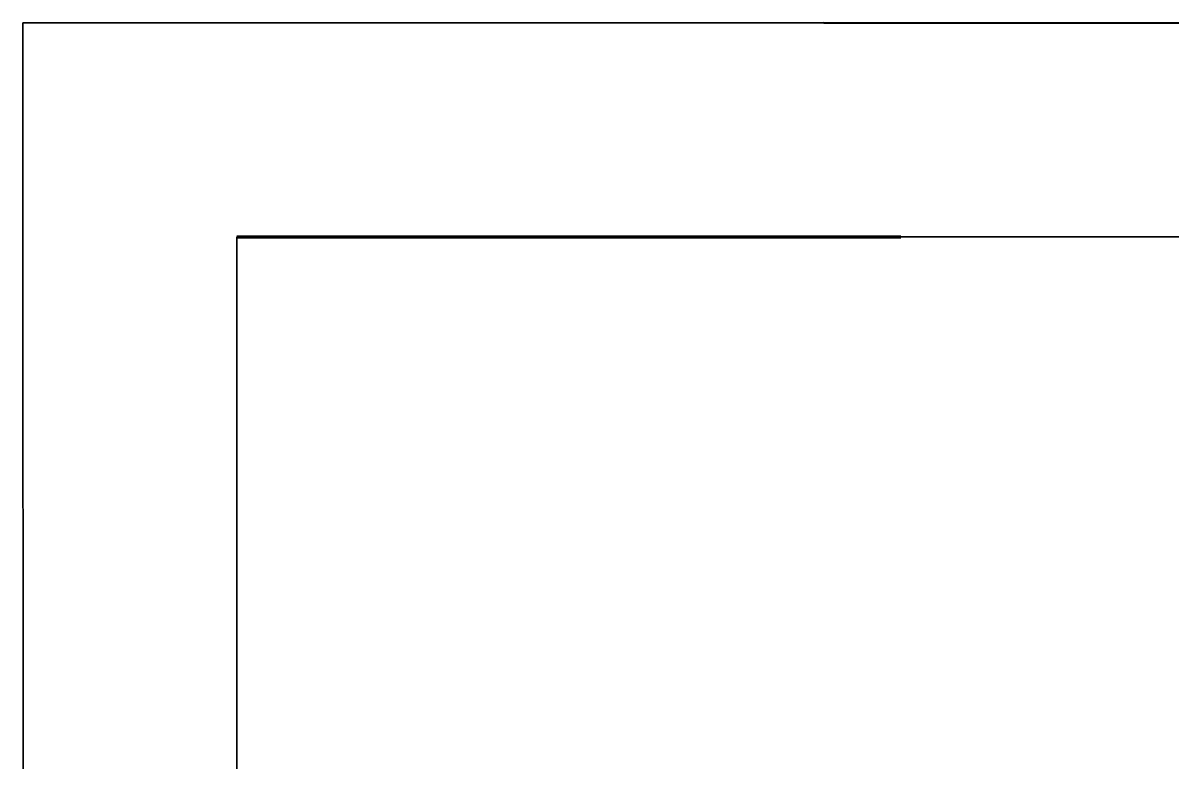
# Model space of a CAD drawing. Header units: millimetres. Extents: x 2258 to 5600, y 711 to 2563.
# Drawn here: x 5433.83 to 5475.35, y 2427.45 to 2454.15 of the extents above; entities that cross this region are included whole.
import ezdxf

# ---------------------------------------------------------------- set-up
doc = ezdxf.new("R2010")
doc.units = ezdxf.units.MM
doc.layers.add('PQI-A-WALL', color=30, linetype='Continuous', lineweight=50)
doc.layers.add('WAL', color=7, linetype='Continuous', lineweight=30)

msp = doc.modelspace()

# ---------------------------------------------------------------- linework, layer by layer
at = {"color": 7}
for p, q in [((5441.552, 2446.42), (5441.552, 2352.158)), ((5592.179, 2446.409), (5441.552, 2446.42))]:
    msp.add_line(p, q, dxfattribs=at)
at = {"layer": 'PQI-A-WALL', "color": 0, "lineweight": 35, "ltscale": 1000}
for p, q in [((5592.181, 2454.146), (5433.825, 2454.146)), ((5433.825, 2454.146), (5433.825, 2446.42)), ((5433.825, 2446.42), (5433.827, 2426.789)), ((5441.553, 2426.789), (5441.552, 2446.42)), ((5441.552, 2446.42), (5592.181, 2446.409))]:
    msp.add_line(p, q, dxfattribs=at)
at = {"layer": 'PQI-A-WALL', "ltscale": 1000}
msp.add_line((5592.181, 2454.135), (5462.763, 2454.146), dxfattribs=at)
at = {"layer": 'WAL', "color": 18, "lineweight": 200, "true_color": 0x000000}
for p, q in [((5441.552, 2446.42), (5465.552, 2446.42)), ((5465.552, 2446.42), (5465.552, 2446.418))]:
    msp.add_line(p, q, dxfattribs=at)

doc.saveas('drawing.dxf')
